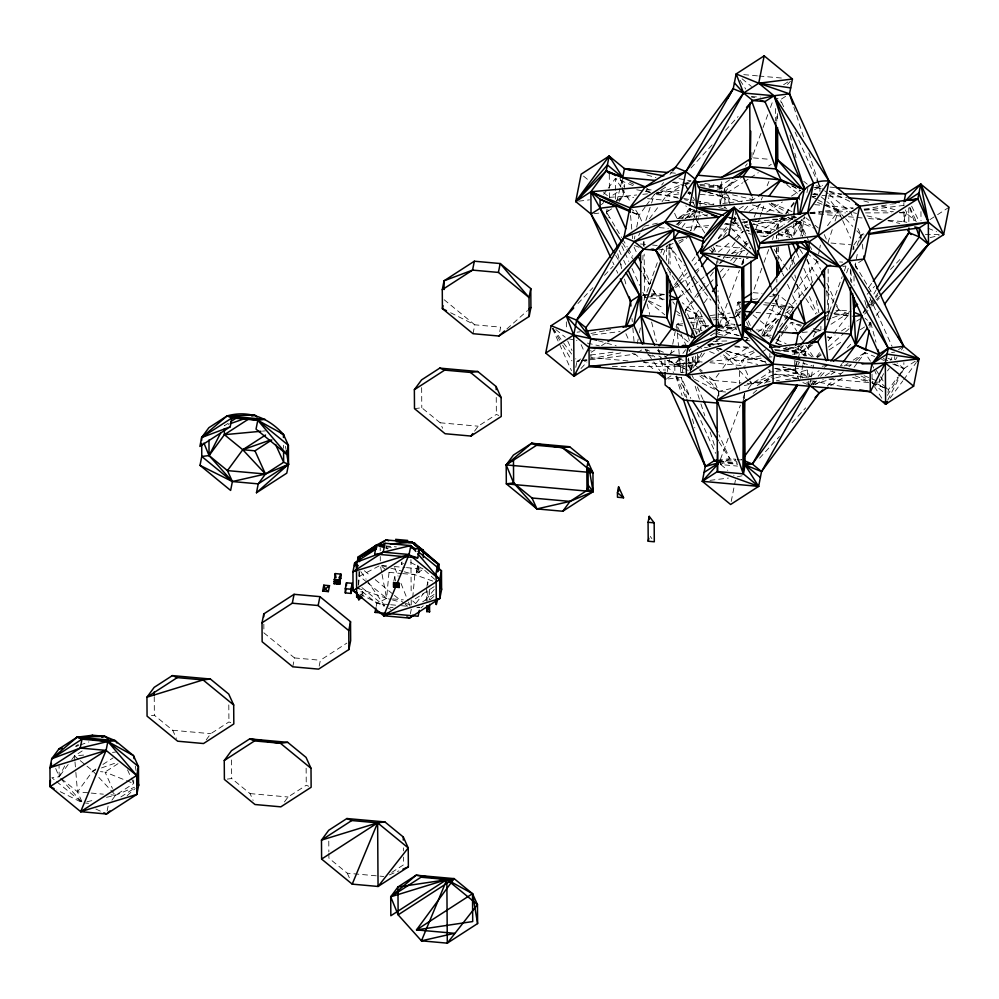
<?xml version="1.0" encoding="UTF-8"?>
<svg xmlns="http://www.w3.org/2000/svg" width="999" height="999" viewBox="0 0 999 999"><rect width="100%" height="100%" fill="white"/><g stroke="black" fill="none" stroke-linecap="round" stroke-linejoin="round"><path stroke-width="0.75" stroke-dasharray="5 3.75" d="M718.668 396.004L718.731 391.371L713.786 380.444L706.905 374.8M776.785 121.179L776.91 113.474M358.991 571.291L358.491 586.888L359.54 571.84M642.856 259.99L643.006 255.394M643.331 246.179L643.481 241.571M668.643 263.848L669.268 245.429M376.223 606.443L376.81 603.483L386.601 598.339L388.998 572.377L386.825 570.604M412.724 597.602L414.835 574.7L423.401 569.155L434.677 579.308M107.118 811.026L108.292 805.107M292.757 666.808L294.518 657.929L263.898 632.854L263.836 624.113M319.18 666.171L320.354 660.252L346.865 643.106M393.806 581.293L394.692 576.848L397.54 577.11M403.434 563.411L401.548 564.635L402.422 560.189M416.571 570.816L417.744 564.885L419.443 573.164L416.595 572.902L416.571 570.816L419.443 573.164L417.744 564.885M416.595 572.902L417.769 566.982M410.402 613.648L411.288 609.203M473.026 333.703L474.787 324.812L444.168 299.75M426.873 586.401L427.747 581.955L429.095 586.9M499.75 331.581L500.624 327.135L474.787 324.812L450.499 312.687M575.774 367.37L576.947 361.438L575.711 358.716M607.092 209.191L606.505 212.163L607.717 216.621M624 190.509L622.839 196.441L619.218 201.361M634.365 238.986L634.952 236.014M636.713 227.135L639.048 215.285L645.366 206.693M643.918 300.449L658.229 260.14M637.262 343.531L638.174 338.973M639.372 332.879L640.584 326.798M667.27 371.64L669.68 359.465M670.891 353.384L671.49 350.349M672.702 344.255L676.61 324.488L681.805 321.129M693.918 230.419L696.628 226.723L699.562 211.913M682.13 372.864L684.178 362.5M719.917 189.148L720.779 181.781M693.069 328.746L696.003 313.936L698.751 310.19M720.329 203.696L721.79 196.291L721.69 181.718M693.269 356.618L690.334 371.428L666.832 360.227M699.487 332.28L700.948 324.875L696.003 313.936L682.23 302.66M716.333 263.923L716.907 260.951M688.523 358.079L690.334 371.428L697.564 361.588L699.038 354.183M742.457 264.76L743.631 258.841L748.101 258.529M716.982 400.262L718.731 391.371L703.533 374.438M735.401 314.26L737.749 302.41L740.271 300.774M742.819 402.585L744.58 393.693L744.605 398.351L744.58 393.693L742.469 399.45M777.072 229.608L778.246 223.676L784.839 215.247M731.218 501.448L734.228 486.238M734.527 484.715L735.439 480.157M763.935 336.226L766.046 325.574L777.497 318.169M778.396 234.078L793.818 235.464L796.465 222.14M806.942 192.545L808.116 186.626M800.823 236.039L804.632 216.783L793.818 235.464L781.842 232.055M794.655 354.295L795.516 346.94M795.354 367.37L796.528 361.438M818.606 254.033L819.48 249.588M819.779 248.114L820.366 245.155M800.299 378.309L803.521 362.013M804.694 356.094L805.581 351.648L809.053 344.867M809.777 384.34L810.951 378.421M811.238 376.935L813.586 365.085M827.272 319.942L828.446 314.023L842.182 276.673M852.909 249.525L853.496 246.566M855.968 267.832L855.156 264.86L857.804 251.536M859.852 241.159L861.026 235.24L857.941 228.409M869.892 327.397L870.766 322.952L865.034 318.256M888.548 220.317L903.983 221.716L905.718 209.915M887.961 392.42L888.548 389.46L897.577 377.172M616.72 201.736L620.079 188.099M620.454 186.576L621.952 180.519M690.883 230.507L693.88 218.381M694.255 216.87L696.49 207.78L696.628 226.723L690.309 230.806M723.201 193.881L720.029 205.17L723.076 208.566M723.601 192.47L724.787 188.237L735.177 179.395M795.554 367.507L797.539 360.452M797.939 359.041L799.525 353.384L809.914 344.555M906.83 222.315L903.983 221.716L907.542 209.003M645.891 220.442L651.086 204.533M651.56 203.084L654.395 194.405L665.759 187.063M827.946 242.757L832.679 228.296M835.039 221.066L838.348 210.939L828.208 197.752M755.706 229.633L759.677 218.094M760.177 216.646L761.663 212.325M762.162 210.876L764.647 203.659M660.863 252.959L662.449 248.651M663.161 254.932L666.321 246.316L672.639 242.233M760.938 133.342L751.96 157.755L751.897 150M763.049 127.585L767.794 114.66M770.441 107.48L773.076 100.3M727.272 303.359L718.293 327.772L736.538 329.408M729.382 297.615L739.41 270.329M741.52 264.585L743.631 258.841L739.073 258.429M761.875 268.194L752.896 292.62L762.025 293.431M763.985 262.45L769.267 248.089M772.439 239.473L773.488 236.601M776.136 229.42L778.246 223.676L788.348 217.145M728.209 438.224L719.23 462.637L737.474 464.273M730.319 432.48L740.359 405.194M844.292 270.929L845.878 266.621M846.578 272.902L849.225 265.722M690.896 369.98L697.127 353.996M857.067 245.417L861.026 235.24L864.922 232.717M754.17 217.083L760.676 201.398M761.263 199.975L762.437 197.128M767.17 185.727L768.943 181.456M761.812 334.303L776.123 300.274M789.235 269.081L795.791 253.484M64.698 765.971L59.141 776.81L51.848 777.721L55.37 780.606M701.673 353.209L695.416 365.397L688.124 366.308L688.074 359.028M779.944 344.88L775.773 343.156L779.994 334.927M813.223 336.738L815.996 331.318M874.987 382.48L879.37 381.93L884.227 372.452M890.484 360.252L891.87 357.542M887.724 400.149L898.975 378.184M901.785 372.689L903.895 368.581L903.858 362.625M361.476 594.617L362.812 592.032L358.529 591.645M863.111 312.762L865.409 308.753M866.17 307.417L868.456 303.409M869.217 302.073L870.753 299.413M873.8 294.068L876.098 290.06M638.598 235.564L640.134 232.892M640.908 231.556L643.231 227.56M807.492 384.453L799.712 381.268L794.767 370.329L797.077 366.321M797.851 364.985L799.4 362.325M803.258 355.644L810.988 344.28M895.466 359.827L896.965 357.355M901.485 349.95L903.745 346.253L903.77 350.711M781.73 344.855L775.773 343.156L783.641 330.394M784.427 329.121L786.787 325.287M887.374 395.379L898.388 377.51M899.175 376.236L903.895 368.581L917.781 359.603M869.105 325.412L870.766 322.952L866.882 321.353M68.157 764.522L59.141 776.81L82.455 802.784L56.831 789.972M71.778 759.615L74.475 755.931L83.317 750.212M56.556 781.58L82.455 802.784L77.51 791.845L92.845 770.966L96.641 768.518M111.913 800.187L115.534 795.266L133.704 783.516L133.679 778.87M603.671 194.368L607.28 189.46M608.191 188.224L615.409 178.396L633.503 185.826M206.231 739.847L210.752 733.691L228.933 721.94L231.381 722.939M474.562 431.131L478.184 426.198L496.366 414.448L498.801 415.447M646.278 205.457L654.395 194.405L680.419 185.265M649.425 218.843L658.453 206.556M662.062 201.648L666.583 195.504L683.453 184.59M677.459 224.663L681.068 219.743M681.98 218.519L689.198 208.691L692.12 208.329M682.042 227.447L685.651 222.527M689.273 217.607L694.68 210.24M284.453 801.922L288.074 797.002L306.256 785.251L308.691 786.25M674.6 284.665L678.259 279.683M679.183 278.434L685.589 269.705M692.007 260.989L695.666 255.994M718.256 238.212L728.184 224.7L738.848 225.649M677.634 298.901L683.129 291.421M686.8 286.426L690.459 281.443M691.383 280.195L695.042 275.212M695.953 273.963L700.536 267.732M711.525 252.772L717.032 245.292M723.438 236.576L728.021 230.344M732.604 224.101L735.351 220.367L739.135 217.919M685.664 312.662L685.639 309.678L693.88 298.464M694.792 297.215L698.463 292.232M699.375 290.984L704.869 283.504M710.376 276.024L714.035 271.041M719.53 263.561L722.277 259.815M723.189 258.579L725.948 254.832M726.86 253.584L736.013 241.121M736.937 239.872L743.343 231.156L732.654 240.085M704.245 302.722L707.916 297.727M722.564 277.784L728.983 269.056M733.566 262.824L738.136 256.593M739.06 255.344L744.555 247.877M745.466 246.628L748.214 242.882M746.353 255.145L748.151 252.685M679.308 358.291L674.8 364.435L674.862 373.364M682.916 353.384L685.626 349.7M785.813 213.361L793.943 202.31M776.722 235.152L781.368 234.565L799.55 222.814L802.259 219.118M704.445 353.122L695.416 365.397L685.114 364.922M708.953 346.978L710.764 344.518L719.605 338.811M701.248 375.299L713.786 380.444L719.205 373.064M722.814 368.156L729.133 359.565L750.586 345.679M827.509 225.674L838.348 210.939L847.477 211.763M762.175 336.226L783.241 307.567M794.242 292.607L817.132 261.438L821.028 263.037M778.321 319.68L766.583 335.639L763.548 336.326M779.595 327.135L794.043 307.467L786.987 301.686M775.773 343.156L783.89 332.105M784.802 330.881L791.121 322.277L801.548 325.249M748.189 388.773L751.81 383.853L769.992 372.103L774.587 371.528M853.795 245.08L861.026 235.24L864.085 234.64M775.137 350.474L798.288 352.56L802.796 346.416M816.57 356.705L821.977 349.338M828.296 340.746L832.854 334.752M868.631 287.487L872.289 282.505M863.423 312.937L866.17 309.203M867.082 307.954L869.829 304.208M870.753 302.972L874.412 297.977M875.324 296.728L878.071 292.994M870.479 304.982L877.809 295.017M876.273 315.472L880.843 309.24M842.182 363.474L840.384 365.934L854.345 364.672M854.07 367.307L857.691 362.4M858.591 361.163L864.909 352.572L874.649 356.568M886.263 387.575L879.37 381.93L883.878 375.799M887.487 370.879L889.297 368.431M898.476 375.949L903.895 368.581L897.015 362.937M890.134 398.114L902.784 380.906M903.683 379.682L916.333 362.475M661.738 184.977L663.573 182.617M670.004 174.363L671.84 172.015M833.778 333.566L849.387 313.536M700.187 194.343L721.79 196.291L723.676 193.881M724.612 192.67L734.989 179.433M745.354 166.184L747.24 163.774M415.996 603.184L423.539 593.543M785.788 214.048L794.267 203.209M425.674 600.162L434.365 589.36M744.405 210.027L751.448 201.985M783.004 216.97L765.896 236.501L759.802 235.951M811.088 384.378L814.11 380.919M818.131 376.323L823.164 370.579M787.474 84.515L790.459 81.219M580.981 368.556L586.95 361.963M774.575 349.575L794.63 351.386L799.762 345.716M826.398 316.283L828.446 314.023L828.134 269.093M690.983 167.957L712.974 143.968M725.536 130.257L738.111 116.533M674.6 286.638L677.747 283.216M678.796 282.068L687.175 272.927M694.505 264.935L696.59 262.65M718.593 238.649L728.021 228.371M733.254 222.652L735.351 220.367L735.289 211.438M696.765 334.265L685.639 309.678L704.495 289.111M705.531 287.974L708.678 284.54M709.727 283.404L713.91 278.833M720.204 271.978L723.338 268.544M730.669 260.539L733.815 257.118M734.864 255.969L742.195 247.977M743.244 246.828L747.427 242.257M763.623 335.402L778.283 319.405M786.663 310.264L812.836 281.693M864.597 314.123L870.878 307.267M871.927 306.131L876.111 301.561M877.159 300.412L879.257 298.127M759.565 458.179L779.47 436.463M792.032 422.752L805.644 407.892M813.161 384.24L816.37 380.844M820.629 376.298L825.961 370.629M847.302 347.927L852.634 342.245M868.643 325.224L870.766 322.952L868.168 324.638M577.971 303.521L592.844 287.737M604.52 275.337L613.011 266.321M867.144 294.268L874.575 286.376M890.509 269.468L901.123 258.204M871.14 305.282L875.386 300.774M876.448 299.65L879.632 296.266M608.691 210.065L606.505 212.163L609.053 217.782M618.481 200.624L622.839 196.441L636.7 194.98M678.171 225.424L681.405 222.302M685.714 218.157L694.33 209.852M681.268 358.204L674.8 364.435L669.055 359.74M688.811 350.949L690.971 348.876M737 315.122L740.259 311.975M601.386 204.67L603.696 202.572M506.88 328.908L527.484 310.602M127.148 795.691L135.165 788.573M787.936 222.39L794.804 216.296M420.979 607.916L423.264 605.881M430.132 599.775L434.715 595.716M753.121 393.431L757.704 389.36M764.572 383.266L771.44 377.16M817.045 357.142L821.603 353.097M828.458 347.028L844.43 332.854M845.566 331.843L849 328.808M827.247 385.964L835.239 378.871M839.797 374.825L843.231 371.79M848.925 366.733L851.21 364.71M855.781 360.664L864.909 352.572L870.616 361.476M675.586 287.7L679.158 284.715M680.344 283.728L693.418 272.814M694.605 271.828L700.549 266.858M718.381 251.985L731.455 241.071M678.821 297.902L693.094 286.001M694.28 285.002L699.038 281.044M700.224 280.045L704.982 276.074M720.429 263.187L727.559 257.23M732.317 253.259L739.447 247.315M744.205 243.344L746.578 241.358M750.861 201.361L757.217 196.978M758.154 331.843L779.432 316.558M228.247 423.239L224.35 425.761L228.696 424.238M609.415 192.757L609.44 197.352L619.542 190.821M783.616 84.728L788.661 81.468M616.52 200.524L622.839 196.441L633.628 197.402M611.7 208.803L606.505 212.163L621.64 237.512M785.626 96.341L780.431 99.7L776.76 98.202M709.115 187.362L719.892 186.226L729.994 179.695M674.612 213.249L677.072 218.706L692.657 208.629M717.132 189.186L724.787 188.237L742.969 176.473M676.161 224.463L679.944 222.015M684.989 218.756L696.353 211.401M708.316 192.457L721.79 196.291L725.699 193.756M726.997 192.919L742.632 182.817M743.93 181.968L749.138 178.596M750.449 177.76L758.266 172.702M768.681 165.971L771.29 164.286M658.828 249.875L671.216 248.326L673.813 246.641M679.008 243.281L686.8 238.249M739.185 208.916L745.666 204.72M749.238 211.388L764.385 201.598M744.267 223.277L748.164 220.754M766.733 212.088L782.354 201.985M791.483 196.091L800.599 190.197M651.198 296.066L655.094 293.544L664.223 294.368M814.572 189.735L822.514 185.29M757.504 232.954L782.754 216.633M782.779 225.587L765.896 236.501L759.877 235.077M580.844 358.928L576.947 361.438L580.019 361.064M584.615 361.65L587.137 360.027M637.749 352.497L641.645 349.975M664.922 357.118L668.818 354.595M670.117 353.758L676.61 349.55M741.046 308.029L735.988 311.301L740.609 319.106M736.113 316.383L740.009 313.861M75.712 746.153L78.309 744.48M714.597 333.067L710.701 335.589L713.598 334.578M715.896 332.23L728.883 323.838L734.977 324.388M724.65 335.539L738.536 326.561M670.966 375.886L665.771 379.245L681.243 377.31L690.796 398.426M857.067 269.081L855.156 264.86L864.247 258.978M785.139 313.236L794.043 307.467L788.361 306.256M929.957 219.593L936.325 215.484M937.599 214.66L949.05 207.255M747.914 338.748L745.316 340.422L749.874 339.398M102.947 764.435L113.049 757.904M118.019 763.673L105.032 772.065L100.462 771.653M754.295 352.26L741.308 360.651L729.133 359.565L710.501 361.226M761.887 352.135L765.671 349.687M833.84 313.436L839.035 310.077L851.223 311.176M814.709 331.318L820.916 330.769L823.451 329.133M831.018 324.238L848.7 312.812M784.227 348.439L794.63 351.386L803.471 345.666M434.09 586.663L412.437 600.661L415.634 603.533M812.499 344.992L799.525 353.384L790.334 354.533M827.322 337.138L830.107 338.286L835.152 335.027M841.47 330.944L849.038 326.036M856.618 321.141L860.401 318.693M120.916 796.94L134.803 787.961M422.652 601.848L434.016 594.505M757.205 385.539L774.874 374.113L808.815 377.16M817.369 357.48L821.278 354.957M829.095 349.9L842.12 341.483M860.351 329.682L866.857 325.474M793.169 378.696L810.014 376.586L819.105 370.716M824.3 367.357L828.196 364.835M811.338 384.702L817.657 380.619M825.224 375.724L832.804 370.829M815.409 384.578L823.226 379.52M831.043 374.463L834.952 371.94M844.068 366.046L847.976 363.524M853.183 360.152L864.909 352.572M830.631 385.689L844.517 376.71M719.455 461.763L720.729 464.572L729.819 458.703L735.913 459.253M898.551 349.6L902.447 347.09M391.783 872.414L403.471 864.859L403.421 857.117M591.196 352.272L595.067 349.8M601.51 345.679L606.668 342.395M718.119 327.809L740.034 313.811M379.033 565.971L359.578 576.211L366.621 581.98M686.051 183.167L691.196 180.819M677.072 218.706L697.427 210.102M666.42 260.264L666.321 246.316L673.114 243.456M678.533 241.159L685.326 238.286M787.337 227.972L799.55 222.814L805.281 235.477M744.292 385.564L751.81 383.853L772.165 375.249M106.506 797.314L115.534 795.266L134.528 787.237M389.36 874.899L398.863 870.878M715.034 334.066L735.276 326.96M736.725 326.448L741.058 324.925L736.488 324.525M826.648 319.805L830.981 318.281M832.429 317.769L849.774 311.688M753.708 350.936L729.133 359.565L720.779 356.131M75.862 746.49L78.759 745.479M80.207 744.967L88.874 741.92M80.22 760.626L92.845 770.966L95.742 769.954M101.523 767.919L115.984 762.849M812.999 384.627L833.478 378.371M579.745 360.664L576.947 361.438L580.007 360.851M760.788 355.806L741.308 360.651L745.017 368.843M780.256 350.961L801.223 345.741M747.252 383.441L751.81 383.853L774.275 378.259M775.773 377.884L808.728 369.68M822.202 366.321L826.697 365.209M644.005 226.224L657.529 223.152M720.803 255.831L717.794 256.518L723.875 257.055M731.318 253.434L744.854 250.362M694.455 379.245L718.731 391.371L730.769 388.636M86.963 801.76L94.48 800.049M930.119 237.562L939.122 235.602M742.045 475.811L736.038 477.11L733.678 475.187M864.297 209.353L890.296 204.271M590.921 333.466L604.695 330.769M606.218 330.469L610.801 329.583M581.543 360.552L624.363 352.185M740.296 308.029L737.749 302.41L740.783 301.86M752.934 299.638L757.492 298.813M769.63 296.603L777.222 295.217M686.288 183.554L689.347 183.179M578.796 201.174L589.522 199.837M678.833 193.968L666.583 195.504L654.395 194.405M688.024 192.819L691.083 192.445M594.13 213.699L598.776 213.124M813.723 187.75L819.917 186.975L823.451 189.86M722.826 203.509L727.422 202.934M728.958 202.747L753.458 199.675L752.222 196.953M812.387 196.853L815.421 196.466M678.608 218.506L707.717 214.872M744.967 225.212L748.026 224.837M749.562 224.638L792.444 219.293M864.31 210.314L904.145 205.344M794.904 223.389L799.55 222.814L802.497 236.526M746.265 230.781L749.188 230.419M856.905 230.819L861.026 235.24L864.085 234.852M842.781 266.408L845.878 266.021M642.707 295.092L655.094 293.544L664.51 301.261M647.539 297.103L664.235 295.017M577.072 332.18L580.132 331.793M688.761 318.231L702.547 316.508M710.214 315.547L730.119 313.062M736.251 312.3L740.846 311.725M592.494 334.99L620.067 331.543M682.742 323.726L676.61 324.488L677.297 332.255M690.396 322.764L707.242 320.667M713.373 319.905L733.291 317.407M716.495 325.387L728.883 323.838L718.056 299.912M826.66 311.626L829.757 311.238M835.938 310.464L839.035 310.077L848.75 314.061M590.634 354.995L613.611 352.123M716.108 339.323L722.24 338.561M581.543 360.876L635.152 354.183L641.046 359.003M708.553 345.017L722.339 343.294M686.937 362.924L674.8 364.435L687.324 369.58M688.461 362.724L697.564 361.588L703.733 362.15M783.316 348.301L798.288 352.56L805.581 351.648L814.759 359.165M761.226 358.166L741.308 360.651L757.741 364.46M768.88 357.217L771.952 356.83M681.043 372.59L684.14 372.202M414.498 408.653L421.79 407.742L440.159 422.789L442.632 428.259M891.558 352.51L894.654 352.123M776.123 371.341L799.1 368.469M749.75 381.643L751.81 383.853L770.192 381.568M776.323 380.794L779.382 380.419M785.514 379.645L791.633 378.883M717.444 460.239L729.819 458.703L736.95 461.575M709.989 480.357L728.371 478.071M151.448 715.596L154.358 715.234L172.727 730.281L176.436 738.473M227.297 779.095L231.681 778.546L250.05 793.593L253.134 800.424M416.795 607.704L419.88 607.355L416.808 607.08M642.856 194.33L647.489 193.843M656.73 192.869L679.844 190.447M809.864 212.65L823.725 211.189M825.274 211.026L853.009 208.117M891.52 204.058L896.14 203.571M719.892 343.668L707.654 344.805M262.437 431.131L265.472 430.844M74.863 760.414L74.475 755.931L83.604 755.082M112.5 752.372L115.547 752.085M812.212 196.603L815.321 196.316M810.401 213.449L819.717 212.612M825.923 212.05L838.348 210.939L844.53 217.57M686.213 227.435L710.564 225.474M724.512 224.226L747.751 222.14M755.506 221.441L795.791 217.832M771.24 335.227L762.025 335.227M802.297 332.442L808.503 331.88M684.115 363.599L674.8 364.435L683.641 364.847M685.664 363.461L702.734 361.925M609.44 197.352L622.839 196.441L622.702 177.485M740.109 304.345L737.749 302.41L740.721 302.21M642.682 295.379L664.198 294.73M716.483 325.674L734.914 325.112M736.45 325.075L741.058 324.925M717.419 460.539L735.863 459.977M737.399 459.94L742.007 459.79L737.437 459.378M772.477 219.268L792.432 218.694M688.773 318.519L704.12 318.094M711.8 317.869L734.814 317.22M713.086 341.333L729.969 340.859M812.836 194.018L817.469 194.006M829.844 193.993L842.219 193.968M809.877 212.962L845.441 212.912M865.534 212.887L891.82 212.849M899.55 212.837L905.743 212.824L916.333 221.503M612.362 366.421L685.027 366.321M925.374 234.34L940.583 234.578M751.435 96.678L760.476 97.053M756.905 231.731L771.965 232.367M743.756 74.638L757.454 75.874M758.978 76.011L784.839 78.334M751.535 97.103L754.57 97.378M753.471 157.892L770.204 159.39M670.741 172.765L675.374 173.177M816.121 185.839L822.289 186.388M830.007 187.088L834.64 187.5M673.613 182.068L681.33 182.755M682.866 182.904L689.048 183.454M699.837 184.428L719.892 186.226L724.787 188.237L724.924 208.366M812.824 194.58L820.541 195.28M822.077 195.417L826.71 195.829M828.246 195.966L846.765 197.627M646.191 189.498L652.359 190.047M660.077 190.747L678.596 192.407M687.849 193.232L690.933 193.519M814.709 204.645L822.427 205.332M823.975 205.469L853.283 208.104M864.085 209.078L893.393 211.713M899.575 212.275L905.743 212.824L902.746 211.975M647.514 198.651L669.118 200.599M689.173 202.397L693.806 202.822M699.974 203.371L713.86 204.62M809.864 213.249L840.721 216.021M848.438 216.721L862.324 217.969M868.493 218.519L882.379 219.768M791.171 217.133L797.339 217.695M729.657 218.132L740.321 219.093M741.845 219.231L744.892 219.505M752.397 221.353L778.246 223.676L778.271 228.321M756.718 230.781L773.438 232.292M696.628 226.723L707.429 227.697M719.767 228.808L730.569 229.782M732.105 229.92L741.37 230.744M756.792 232.13L772.227 233.516M758.553 232.517L770.729 233.616M778.333 234.29L781.368 234.565L783.278 238.786M659.203 227.585L668.319 228.409M830.993 243.032L850.748 244.805M715.883 245.854L741.745 248.177M640.484 243.993L646.565 244.543M652.647 245.092L657.205 245.492M839.635 261.9L842.669 262.175M725.399 257.193L737.549 258.291M772.664 294.393L777.222 294.805M764.822 302.734L770.903 303.284M772.427 303.409L786.937 305.956M737.749 302.41L740.796 302.685M763.611 304.732L769.705 305.282M771.228 305.419L786.438 306.793M787.961 306.93L794.043 307.467M664.26 299.263L644.505 297.477L644.193 254.108M834.527 314.56L852.771 316.208M756.081 312.437L760.639 312.849M766.72 313.399L780.406 314.623M717.969 326.173L736.213 327.822M708.666 325.562L700.948 324.875L700.998 330.706M717.919 326.398L734.902 327.922M756.493 329.87L773.463 331.393M746.84 340.559L749.887 340.834M709.777 343.756L719.03 344.593M734.465 345.979L749.887 347.365M708.803 344.518L714.972 345.067M735.027 346.865L748.913 348.114M704.395 347.277L707.442 347.54M716.57 348.364L721.128 348.776L724.575 351.598M709.914 362.699L745.391 365.896M774.712 368.531L794.767 370.329L810.014 376.586L806.93 369.767M627.959 360.901L590.933 357.567L590.871 350.287M643.381 362.287L685.039 366.034M828.87 378.958L870.529 382.704M713.786 380.444L741.158 382.904M699.899 375.949L718.731 391.371L726.335 392.058M440.159 422.789L478.184 426.198M718.905 461.038L737.162 462.687M719.28 460.139L720.729 464.572L737.487 466.083M385.639 545.941L396.403 546.915M386.351 546.89L394.043 547.577M381.88 565.422L386.488 565.834M394.18 566.52L404.945 567.494M406.481 567.632L423.401 569.155L408.554 561.313M388.998 572.377L401.161 573.463M402.672 573.601L414.835 574.7L433.466 581.318M389.123 604.595L376.81 603.483L358.441 588.448L386.601 598.339L391.158 598.751M392.682 598.888L403.321 599.837M390.659 604.732L399.887 605.556M401.423 605.694L407.58 606.256M390.01 607.292L393.044 607.554M294.518 657.929L320.354 660.252M172.727 730.281L210.752 733.691M250.05 793.593L288.074 797.002M61.439 778.683L77.51 791.845L89.673 792.944M91.196 793.081L103.359 794.168M110.964 794.854L115.534 795.266L113.062 789.809M85.489 803.059L88.536 803.333M328.871 853.508L328.908 858.153L347.265 873.201L383.778 876.485M687.836 184.091L684.752 183.741L687.749 184.44M700.149 185.477L724.787 188.237M826.635 312.45L832.779 313.311M834.315 313.524L849.687 315.696M718.019 326.411L736.45 329.008M718.955 461.276L737.399 463.873M678.995 178.671L691.121 180.919M704.745 183.429L719.892 186.226M636.713 189.785L650.349 192.308M656.405 193.431L677.609 197.34M683.678 198.464L694.28 200.424M695.791 200.699L713.973 204.058M774.874 374.113L797.602 378.309M811.238 380.819L852.135 388.374M853.521 212.725L856.505 213.424M866.957 215.846L881.892 219.305M887.874 220.692L899.812 223.464M732.554 194.83L753.458 199.675M678.521 198.277L666.583 195.504L669.043 200.961M684.502 199.663L687.487 200.349M696.453 202.435L706.905 204.857M718.855 207.63L723.338 208.666M744.854 226.835L749.325 227.872M755.306 229.258L771.74 233.067M777.709 234.453L789.66 237.225M682.579 325.874L676.61 324.488L680.319 332.679M693.044 328.296L701.997 330.382M718.431 334.19L722.914 335.227M775.661 368.619L810.014 376.586M567.944 338.586L576.91 340.671M587.362 343.094L599.313 345.866M632.167 353.484L635.152 354.183M367.794 582.941L386.601 598.339L390.946 599.512M392.382 599.899L399.625 601.86M405.407 603.433L412.649 605.394M381.83 565.696L389.335 567.732M390.834 568.144L402.834 571.416M404.333 571.828L414.835 574.7M815.896 187.275L820.391 188.549M829.37 191.109L841.358 194.505M863.81 200.899L869.804 202.597M881.78 206.006L895.254 209.84M707.492 192.133L741.932 201.935M752.422 204.92L782.367 213.436M791.345 215.984L795.841 217.27M646.915 174.987L655.906 177.547M672.377 182.23L684.352 185.639M729.432 217.145L736.925 219.28M742.906 220.979L747.402 222.265M753.396 223.963L775.848 230.357M708.441 326.998L700.948 324.875L708.391 326.973M717.419 329.558L742.881 336.8M744.38 337.225L747.377 338.074M717.307 329.495L742.594 336.651M744.08 337.075L748.538 338.336M794.205 360.701L812.175 365.809M830.144 370.916L840.634 373.901M852.609 377.31L867.582 381.568M707.916 345.629L710.913 346.478M718.393 348.614L721.39 349.463M727.384 351.161L764.822 361.813M794.767 370.329L782.791 366.92L794.767 370.329L802.422 377.922M717.444 348.451L724.874 350.549M726.36 350.974L765.022 361.913M598.276 340.759L616.246 345.866M647.689 354.807L655.182 356.943M667.157 360.352L683.628 365.035M702.609 212.512L689.198 208.691L685.751 205.869M813.473 328.646L820.916 330.769L820.891 326.298M789.185 346.978L805.581 351.648L805.993 356.293M385.252 547.852L388.211 548.763M872.015 374.101L872.077 382.842L888.548 389.46L872.04 381.393M730.394 221.766L738.948 225.212M928.108 228.259L936.575 231.731M814.41 193.619L817.194 194.755M817.457 202.372L838.348 210.939L842.057 219.131M771.216 203.059L793.493 212.213M793.693 216.521L796.128 217.52M788.186 217.532L795.154 220.392M796.54 220.966L814.647 228.396M778.933 233.566L781.368 234.565M726.273 216.646L730.169 218.244M731.455 218.769L735.351 220.367L738.785 223.189M646.041 190.971L648.826 192.12M707.304 216.121L689.198 208.691L696.54 220.142M725.399 223.551L728.184 224.7L725.886 222.814M748.526 233.279L751.123 234.34M632.092 212.425L639.048 215.285L642.145 222.115M666.321 246.316L671.216 248.326L684.452 265.659M634.477 245.442L639.672 247.565M781.93 314.76L787.499 317.045M818.131 329.62L820.916 330.769M887.749 358.204L891.932 359.915M800.861 326.286L791.121 322.277L796.827 331.181M812 330.856L817.569 333.142M881.618 359.428L884.402 360.577M892.756 363.998L903.895 368.581L892.881 363.199M770.766 337.35L766.583 335.639L770.029 338.461M776.335 339.648L786.088 343.644M794.442 347.078L805.581 351.648M864.048 375.649L876.585 380.794M785.514 347.165L806.405 355.731M855.132 375.736L870.454 382.03M871.84 382.592L884.377 387.737M794.63 351.386L799.525 353.384L800.748 356.119M685.639 309.678L696.003 313.936L699.05 331.868M697.102 346.416L702.672 348.701M709.64 351.561L715.209 353.846M663.386 352.247L656.43 349.4L659.877 352.21M678.708 358.541L687.062 361.975M688.461 362.537L695.416 365.397L698.863 368.219M769.33 309.34L780.531 314.161M792.482 219.63L784.015 215.821L784.078 224.75M793.905 220.267L799.55 222.814M388.124 608.116L390.796 609.365M95.829 809.015L101.186 811.5M829.495 191.608L852.771 202.847M648.738 300.749L663.798 308.029M677.484 314.635L680.219 315.959M629.62 182.305L633.753 184.328M646.141 190.372L650.262 192.395M632.167 211.925L639.048 215.285L634.977 208.928M883.253 358.491L891.508 362.525M861.026 376.011L870.666 380.719M724.075 207.193L726.773 208.541M359.815 594.068L384.091 606.206M646.902 349.7L649.562 351.111M658.853 356.019L661.513 357.417M791.92 185.814L800.112 190.247M812.399 196.903L816.495 199.113M817.856 199.85L838.348 210.939L826.872 201.548M771.103 203.734L788.86 213.336M801.148 219.992L810.713 225.162M791.795 185.851L799.899 190.31M742.045 78.771L751.46 86.488M824.625 190.821L828.159 193.719M829.332 194.68L850.524 212.038L854.232 220.23M803.696 181.281L807.229 184.178M821.128 196.84L825.723 200.599M786.725 184.603L798.213 193.993M805.781 217.72L809.227 220.542M814.972 225.237L818.406 228.059M769.093 203.596L781.717 213.936M806.805 252.984L817.132 261.438M721.79 196.291L728.858 202.073M734.153 216.746L736.513 218.669M744.755 225.424L749.462 229.27M746.827 229.77L749.125 231.643M730.719 220.816L742.195 230.207M785.801 300.724L778.745 294.942L776.985 303.821L780.694 312.025M645.217 186.888L650.948 191.583M827.809 336.401L830.107 338.286M791.108 315.397L776.985 303.821L773.363 293.718M709.552 249.762L713.086 252.66M872.077 382.842L883.853 392.482M784.227 316.646L788.823 320.404M629.87 207.767L639.048 215.285M583.503 176.111L588.224 179.97M603.546 192.52L608.266 196.378M753.071 314.96L758.965 319.792M760.152 320.754L766.046 325.574M676.286 310.901L679.819 313.786M725.724 352.535L739.497 363.811M716.508 349.225L718.793 351.099M723.388 354.857L729.133 359.565L738.411 369.505M648.351 301.348L664.834 314.847M677.509 333.216L688.985 342.62M700.012 369.155L702.309 371.041M688.124 366.308L691.658 369.205M664.46 355.969L667.906 358.791M645.429 349.263L647.777 351.186M652.484 355.045L654.845 356.98M659.552 360.839L673.676 372.402M642.22 359.965L655.169 370.567M555.856 329.57L565.272 337.275M720.729 464.572L727.796 470.367M385.751 569.717L380.332 565.284L381.755 572.789M364.335 570.754L370.354 575.674M375.174 579.62L393.231 594.405M394.43 595.392L404.058 603.284M405.269 604.27L407.679 606.243M361.9 587.599L384.265 605.906M74.475 755.931L79.071 759.69M806.792 382.267L810.077 385.527L810.052 381.056M845.566 218.669L852.784 226.398M731.28 228.009L750.873 248.988M739.435 370.604L748.713 380.544M92.845 770.966L115.534 795.266M734.228 220.991L740.309 227.76M699.475 369.917L702.522 373.301M672.802 301.835L674.637 304.233M781.693 309.977L776.985 303.821L776.947 299.176M785.464 314.897L789.235 319.817M711.201 247.902L714.972 252.822M693.905 278.034L710.913 300.312M718.481 310.214L728.883 323.838L718.056 307.03M650.212 536.388L651.847 538.548M552.922 328.172L562.712 341.733M563.598 342.957L571.615 354.046M360.851 571.665L366.121 579.208M366.995 580.469L384.565 605.619M645.104 349.538L647.689 353.246M648.551 354.483L652.859 360.676M653.721 361.913L659.74 370.579M786.575 228.621L792.407 237.675M799.899 249.313L803.233 254.483M806.555 259.653L817.382 276.461M826.548 290.684L835.713 304.907M836.538 306.206L839.035 310.077L836.488 304.445M774.225 249.425L785.052 266.233M785.888 267.532L787.549 270.117M791.707 276.586L795.878 283.042M796.702 284.34L805.032 297.265M805.868 298.564L815.858 314.073M667.394 268.356L705.706 327.834M622.614 243.119L625.936 248.289M626.773 249.588L632.604 258.641M643.431 275.449L649.263 284.49M653.421 290.959L655.094 293.544L653.184 289.323M676.523 375.949L690.684 397.927M718.993 441.895L729.819 458.703L718.993 434.777M876.323 370.379L879.582 375.462M880.394 376.735L884.477 383.092M800.087 336.276L802.534 340.085M805.793 345.179L813.136 356.618M697.352 221.416L705.506 234.128M621.116 187.3L615.409 178.396L615.559 200.087M621.927 188.574L630.893 202.572M740.134 80.257L745.716 89.073M874.462 386.625L882.429 399.225M685.564 185.077L688.811 190.384M689.622 191.708L692.045 195.692M692.856 197.015L694.48 199.663M855.156 264.86L871.091 291.546M622.439 238.836L627.222 246.853M628.009 248.177L632.792 256.181M643.144 273.526L649.512 284.203M652.697 289.548L655.094 293.544M615.721 255.444L618.106 259.453M618.905 260.789L622.889 267.457M552.684 328.309L561.925 343.931M562.687 345.242L571.928 360.864M911.65 206.194L919.03 221.254M619.892 177.972L624.587 187.55L624.55 181.718M909.964 207.505L916.757 222.515M842.669 220.504L850.698 238.249M783.616 106.743L780.431 99.7L781.23 102.672M795.079 132.08L819.917 186.975L819.942 191.433M869.817 297.227L892.107 346.491M824.237 234.553L826.71 240.022M799.812 221.254L808.453 240.359M810.376 246.741L811.65 249.563M816.108 259.415L820.566 269.268M826.935 283.341L833.94 298.826M794.929 219.243L802.334 235.639M785.988 228.971L789.809 237.412M796.815 252.897L799.362 258.529M803.82 268.381L811.463 285.264M792.831 259.902L794.742 264.123M800.474 276.798L806.842 290.871M809.39 296.503L817.032 313.386M782.454 273.102L783.728 275.911M787.549 284.353L792.007 294.205M792.644 295.617L796.465 304.058M727.871 195.055L730.956 201.885M803.221 361.576L804.457 364.31M748.226 320.891L750.699 326.361M713.461 246.94L715.933 252.41M685.376 185.115L687.849 190.572M688.461 191.933L689.697 194.668M692.782 201.486L695.254 206.943M765.047 361.188L766.283 363.911M768.755 369.368L769.992 372.103L769.967 369.006M746.64 322.065L748.551 326.273M749.188 327.684L751.098 331.893M745.641 370.204L749.962 379.757M750.574 381.131L751.81 383.853M671.216 248.326L692.232 294.767M699.874 311.663L706.88 327.148M680.931 334.041L686.488 346.328M634.065 247.103L636.613 252.722M642.994 266.808L650.636 283.691M692.245 375.661L693.518 378.471M697.339 386.913L703.071 399.588M621.803 245.941L624.35 251.573M624.987 252.972L628.808 261.413M631.992 268.456L639.635 285.352M642.819 292.382L645.366 298.014M697.165 412.5L715.634 453.321M619.23 250.437L621.141 254.658M623.688 260.289L625.599 264.51M676.136 376.186L686.325 398.701M612.687 261.95L613.96 264.76M616.508 270.392L617.782 273.202M625.898 333.703L628.359 339.161M581.106 344.643L584.19 351.473M567.682 340.971L572.015 350.524M552.422 328.521L571.478 370.641M347.265 873.201L350.362 880.032M127.535 769.867L130.619 776.685M131.244 778.046L133.704 783.516L105.032 772.065L112.437 788.436M871.94 363.898L873.65 368.057M874.225 369.443L876.51 375M687.986 347.365L689.71 351.523M691.995 357.08L695.416 365.397L695.354 356.106M55.707 768.481L59.141 776.81L59.066 765.971M386.138 546.141L387.287 549M394.717 567.632L398.139 576.236M400.999 583.404L407.854 600.599M408.429 602.035L410.139 606.331M770.778 286.513L772.851 292.282M909.689 207.692L914.497 222.302M799.537 221.441L804.332 236.051M725.749 191.159L731.031 207.218M734.39 217.445L735.351 220.367M793.855 107.13L804.47 139.66M808.815 152.972L817.981 181.056M818.468 182.53L819.917 186.975M695.154 386.213L700.461 402.485M700.948 403.958L704.807 415.784M710.114 432.055L715.421 448.314M675.824 376.323L682.092 395.542M688.473 337.6L689.31 340.584M864.772 300.537L866.37 306.481M870.766 322.839L875.973 342.17M790.034 135.389L794.43 151.736M794.842 153.222L796.041 157.68M681.243 377.31L686.85 398.126M692.457 418.931L694.854 427.859M617.719 253.783L618.918 258.242M620.516 264.186L621.715 268.644M624.525 279.058L626.523 286.488M647.115 303.946L649.725 314.485M651.598 322.015L656.443 341.596M658.304 349.126L660.926 359.665M661.288 361.176L663.536 370.204M807.417 259.378L812.662 283.753M816.27 300.512L818.893 312.699M785.064 229.32L786.7 236.938M791.62 259.79L792.594 264.36M794.892 275.025L795.554 278.072M796.865 284.166L800.137 299.388M395.542 580.981L394.692 576.848L394.717 581.031M382.043 574.3L386.601 598.339M285.477 446.341L285.989 449.338M135.29 766.096L136.051 770.579M861.026 235.24L861.425 238.212M862.237 244.143L863.248 251.561M807.242 370.217L808.066 379.495M808.203 381.044L808.753 387.237M630.556 215.497L631.805 229.433M632.355 235.627L632.629 238.711M677.434 333.816L678.658 347.789M678.796 349.35L679.47 357.118M679.607 358.666L681.106 375.761M632.017 318.444L632.292 321.553M632.842 327.772L634.203 343.306M74.987 761.912L75.737 770.891M75.862 772.389L77.51 791.845M850.848 270.492L851.772 282.717M826.722 291.096L828.446 314.023M696.003 313.936L696.977 333.579M776.71 238.798L776.598 235.677L776.523 238.761M776.997 246.603L777.334 255.956M718.006 319.98L718.293 327.772L718.031 290.597M920.953 211.601L921.016 220.767M908.753 207.867L908.853 221.803M903.845 202.76L903.87 205.682M903.908 211.513L903.983 221.716M894.679 356.593L894.704 359.565M879.345 378.833L879.37 381.93M853.808 246.628L853.833 249.725M854.008 276.061L854.07 285.364M850.324 269.056L850.411 281.443M799.35 194.942L799.4 201.136M798.238 345.267L798.288 352.56M793.743 223.801L793.818 235.464M794.704 361.588L794.742 367.42M777.472 113.599L777.534 121.341M778.283 229.87L778.346 239.173M778.408 246.915L778.496 259.303M775.611 108.541L775.699 120.941M776.598 248.052L776.635 254.245M776.81 279.033L776.835 282.143M776.872 288.336L776.897 291.433M769.854 353.521L769.879 356.618M743.631 258.841L743.668 263.486M739.547 371.566L739.635 383.953M739.647 385.502L739.685 390.147M719.929 190.597L720.017 203.721M717.806 258.067L717.844 264.26M718.731 391.371L718.768 396.029M700.087 201.673L700.124 206.044M697.514 354.308L697.564 361.588M669.954 244.031L670.092 264.173M670.142 271.915L670.167 275.025M664.947 360.214L665.022 371.054M644.105 241.708L644.143 246.366M609.278 174.413L609.402 191.234M566.333 321.865L566.396 329.308M496.241 397.415L496.366 414.448M429.433 589.622L429.508 599.987M427.747 581.955L427.772 584.914M427.809 590.846L427.884 601.211M426.573 587.874L426.673 601.211M421.653 387.612L421.79 407.742M410.939 559.552L411.176 593.681M411.226 599.887L411.263 606.093M401.536 562.549L401.548 564.635M403.359 847.826L403.371 850.923M380.219 547.789L380.232 550.711M380.269 556.543L380.307 560.914M362.812 592.032L362.837 596.216M358.391 580.931L358.416 583.94M328.783 841.121L328.858 851.96M306.131 768.219L306.256 785.251M283.529 445.229L283.541 448.326M231.556 759.964L231.681 778.546M228.808 704.907L228.933 721.94M154.233 696.653L154.358 715.234"/><path stroke-width="1.5" d="M704.058 462.05L705.257 466.508L702.322 481.318L758.628 486.376L743.318 473.851L745.079 464.96L752.372 464.048L810.077 385.527L761.55 471.565L758.628 486.376L730.619 504.483L702.322 481.318L717.469 471.528L717.794 451.486M744.455 401.411L743.318 473.851L717.469 471.528L716.982 400.262L686.363 375.199L589.173 366.458L574.013 376.261L545.729 353.084L551.148 325.711L566.296 315.909L573.726 308.029M695.479 182.405L742.969 176.473L750.199 166.633L750.761 131.181M784.427 182.717L780.993 179.895L776.036 168.956L776.698 127.348M359.34 560.377L359.44 557.255L376.411 545.117L386.188 539.959L412.038 542.282L414.61 543.119L439.061 564.423L439.098 570.242M641.608 296.84L640.983 315.259L643.806 343.793M674.063 330.394L671.778 328.521L666.82 317.582L668.231 276.136M437.475 598.563L436.301 604.495L436.476 599.825M437.55 571.803L437.837 564.023L412.038 542.282L390.347 544.005M54.133 788.623L50.087 786.6L49.95 767.657L51.711 758.778L58.941 748.925L77.123 737.175L92.595 735.239L104.783 736.338L115.147 740.596L133.516 755.631L138.461 766.57L138.599 785.514L136.838 794.405L106.531 813.998L80.694 811.675L50.087 786.6L50.45 780.419M51.261 766.508L51.436 763.411M417.907 551.386L441.458 570.666L441.583 589.61L439.822 598.488L409.528 618.081L383.691 615.759L353.072 590.696L353.259 587.599M354.52 565.958L354.707 562.862L376.161 548.988M137.325 778.046L138.599 785.514L136.701 775.461L106.094 750.386L49.95 767.657L80.245 748.064L82.005 739.185L77.123 737.175L51.711 758.778L80.245 748.064L107.855 741.508L115.147 740.596L116.92 742.994M203.933 443.081L209.066 455.569L227.435 470.604L232.392 481.543L230.632 490.434L200.012 465.359L201.773 456.481L201.686 443.356M230.182 426.823L231.943 417.944L227.06 415.934L208.878 427.684L201.648 437.537L199.887 446.416L230.182 426.823L201.648 437.537L201.661 440.447M227.06 415.934L257.779 420.267L256.031 429.145L286.638 454.22L288.399 445.329L283.454 434.39C268.781 417.907 248.714 409.765 227.06 415.934L201.648 437.537L231.943 417.944L257.779 420.267L265.085 419.355L227.06 415.934L254.72 415.097L257.005 416.983M256.468 492.757L258.229 483.866L265.459 474.026L283.641 462.275L288.524 464.273L286.775 473.164L256.468 492.757L288.524 464.273L288.399 445.329L257.779 420.267L283.454 434.39L283.953 437.387M262.013 622.802L263.773 613.91L294.068 594.318L319.905 596.64L350.524 621.703L350.649 640.659L348.888 649.537L318.594 669.13L292.757 666.808L262.138 641.745L262.013 622.802L292.307 603.209L318.157 605.531L348.763 630.594L348.888 649.537M292.307 603.209L294.068 594.318M318.157 605.531L319.905 596.64M322.64 591.096L323.813 585.177L329.508 585.689L328.334 591.608L322.64 591.096L329.508 585.689M335.214 573.588L334.078 583.703L339.772 584.215L340.921 574.113L335.214 573.588L336.064 577.734M345.292 588.723L346.466 582.804L352.16 583.316L351.024 593.418L345.317 592.907L345.292 588.723L350.986 589.235L352.16 583.316M345.317 592.907L346.191 588.461M415.547 549.45L410.839 545.591L383.241 552.16L354.707 562.862L352.947 571.753L353.072 590.696L357.118 592.719M357.267 594.368L356.68 597.327L356.468 565.759L358.229 556.868L376.411 545.117L384.153 544.505M348.763 630.594L350.524 621.703M384.091 545.804L376.411 545.117L374.65 553.995L417.719 557.867L419.48 548.988L412.038 542.282L423.276 550.212L423.326 557.492M441.583 589.61L439.697 579.545L409.078 554.482L352.947 571.753L383.241 552.16L385.002 543.269L410.839 545.591L415.821 551.448M419.293 610.314L418.119 616.246L375.05 612.375L375.936 607.929M442.282 289.698L444.043 280.806L474.338 261.214L500.174 263.536L530.794 288.599L530.919 307.555L529.158 316.433L498.863 336.026L473.026 333.703L442.407 308.641L442.282 289.698L472.577 270.105L498.414 272.427L529.033 297.49L529.158 316.433M442.994 305.682L442.407 308.641L446.453 310.664M410.839 545.591L409.078 554.482L383.691 615.759L439.822 598.488L439.697 579.545L441.458 570.666M474.338 261.214L472.577 270.105L444.043 280.806L444.093 289.548M426.748 611.575L427.909 605.656L429.595 611.838L426.748 611.575L426.698 605.656M411.788 548.289L419.48 548.988L437.837 564.023L436.088 572.914L436.301 604.495M498.414 272.427L500.174 263.536L529.033 297.49L530.794 288.599M576.011 374.051L574.013 376.261L573.726 334.977L576.66 320.167L624 237.387L629.87 207.767L645.217 186.888L675.511 167.295L733.216 88.761L736.151 73.951L764.16 55.844L792.444 79.021L789.522 93.831L792.894 104.171M614.135 252.784L591.033 214.086L575.724 201.561L590.884 191.758L606.218 170.879L609.153 156.069L624.462 168.606L630.444 170.305M859.714 389.772L870.316 391.733L885.626 404.27L913.623 386.163L919.043 358.778L903.745 346.253L864.247 258.978L870.117 229.358L859.615 206.156L829.008 181.094L789.522 93.831L774.038 95.754L752.771 100.537L695.067 179.071L680.019 201.174L624 237.387L566.296 315.909L576.66 320.167L585.851 327.684L590.796 338.624L589.035 347.515L589.173 366.458L599.987 366.446M655.094 180.407L622.702 177.485L624.462 168.606L667.657 172.49M586.863 472.165L587.737 467.719M625.536 326.536L630.519 301.348L629.32 296.89M641.857 310.814L640.983 315.259L633.753 325.1L607.966 341.571M617.444 492.757L618.606 486.838L623.563 497.777L617.469 497.227L617.444 492.757L623.563 497.777L621.927 495.616M758.528 248.039L809.078 241.721L818.169 235.851L829.008 181.094L774.038 95.754L764.947 101.636L752.771 100.537L743.581 93.019L733.216 88.761L685.876 171.553L680.019 201.174L664.672 222.053L634.365 241.646L576.66 320.167L590.796 338.624L596.79 340.334M628.146 270.142L639.61 295.479L640.983 315.259L666.82 317.582L670.341 299.812L670.217 281.219M689.785 205.732L695.067 179.071L743.581 93.019L758.74 83.229L792.444 79.021M659.14 345.704L671.778 328.521L677.634 298.901L669.867 295.704M723.451 215.447L696.49 207.78L700.012 190.01L695.067 179.071L685.876 171.553L675.511 167.295L672.752 170.829M589.173 366.458L686.238 356.256L716.533 336.663L716.033 265.397L741.87 267.72L757.03 257.929L759.952 243.119L749.462 219.917L734.153 207.38L719.005 217.17L703.658 238.049L700.724 252.859L716.033 265.397L742.369 338.986L772.989 364.048L870.179 372.789L885.326 362.987L919.043 358.778L917.244 361.238M648.076 522.29L649.25 516.371L654.17 522.839L654.308 541.783L648.214 541.233L648.076 522.29L654.17 522.839M648.214 541.233L648.801 538.274M716.495 325.387L713.398 325.761L695.229 337.525L687.986 347.365L686.238 356.256L686.363 375.199L690.409 377.222M691.308 337.637L692.782 330.232M743.656 325.999L751.423 329.183L769.792 344.23L774.749 355.157L772.989 364.048L686.363 375.199L742.369 338.986L744.13 330.095L741.87 267.72L700.724 252.859L728.733 234.753L734.153 207.38L757.03 257.929L700.724 252.859L734.153 207.38L703.658 238.049L673.85 229.57L664.672 222.053L624 237.387L634.365 241.646L643.556 249.163L655.731 250.262L673.913 238.499L679.332 231.131M743.693 266.583L744.13 330.095L774.749 355.157L871.94 363.898L887.087 354.108L919.043 358.778L888.261 348.176L839.684 266.795L818.169 235.851L807.667 212.65L813.536 183.029L774.038 95.754L758.74 83.229L764.16 55.844M737.487 177.435L750.199 166.633L750.786 163.674M799.587 188.237L776.036 168.956L777.796 160.077L777.572 127.547M751.723 298.539L751.136 301.498L743.905 311.338L746.99 318.169M793.98 215.035C793.543 195.829 809.265 178.908 829.008 181.094L807.667 212.65L759.952 243.119L809.078 241.721L839.684 266.795L879.17 354.058L871.94 363.898L870.179 372.789L870.316 391.733L773.114 382.992L716.982 400.262L743.318 473.851L742.819 402.585L746.253 399.538M799.45 214.086L804.445 188.898L803.246 184.44M791.707 319.318L793.169 311.913M795.803 345.454L798.151 333.604L805.381 323.763L823.563 312.013L826.011 313.012M825.811 327.347L824.937 331.793L827.746 360.327M887.424 401.81L885.626 404.27L885.326 362.987L888.261 348.176L848.775 260.914L859.615 206.156L917.819 198.888L920.753 184.078L949.05 207.255L943.63 234.628L928.483 244.418L880.693 295.142M830.906 361.151L850.773 334.116L854.295 316.346L854.157 297.752M853.808 312.237L861.588 315.434L855.718 345.055L843.081 362.25M865.496 349.613L869.305 330.357M904.145 201.286L905.606 193.881L920.753 184.078L943.63 234.628L928.321 222.09L917.819 198.888L910.176 200.387M661.051 260.677L640.983 315.259L654.57 345.292M844.992 277.21L824.937 331.793L817.694 341.633L811.712 343.132M51.711 758.778L82.005 739.185L107.855 741.508L138.461 766.57L136.701 775.461L136.838 794.405L80.694 811.675L106.094 750.386L107.855 741.508L77.123 737.175L104.783 736.338L108.229 739.16M352.222 884.14L377.622 822.851L384.915 821.94L403.284 836.987L408.229 847.926L408.366 866.87L378.059 886.463L352.222 884.14L321.603 859.065L321.478 840.122L328.708 830.281L346.89 818.531L384.915 821.94M446.853 879.545L390.709 896.815L421.004 877.222L446.853 879.545L447.29 943.156L477.46 904.607L446.853 879.545L421.453 940.833L447.29 943.156L477.597 923.563L477.46 904.607L472.515 893.68L454.145 878.633L416.121 875.224L397.939 886.975L390.709 896.815L390.834 915.758L446.853 879.545L454.145 878.633L416.508 929.894L454.533 933.303L421.453 940.833L398.139 914.847L390.709 896.815L416.121 875.224L446.853 879.545L472.515 893.68L477.597 923.563M776.623 162.924L777.796 160.077L800.174 178.396M796.39 252.073L798.775 246.403L796.915 242.295M769.817 347.327L769.792 344.23L809.14 250.662L809.078 241.721L804.595 240.684M626.448 326.71L639.61 295.479L626.073 272.789M800.374 214.261L813.536 183.029M286.238 450.824L288.524 464.273L258.229 483.866L232.392 481.543L201.773 456.481L209.066 455.569L220.879 432.53M887.025 401.523L885.626 404.27L884.028 401.748M338.911 577.984L340.921 574.113L339.772 584.215L334.041 579.52L339.747 580.032L334.078 583.703M360.801 595.916L358.803 599.787L357.142 595.704L357.118 592.919M574.013 376.261L589.035 347.515L687.986 347.365L716.533 336.663L742.369 338.986L741.87 267.72M870.316 391.733L885.326 362.987L913.623 386.163M727.909 98.177L733.216 88.761M794.405 390.671L797.439 385.302L752.372 464.048L744.767 463.361M876.86 288.723L908.928 232.642L908.903 227.997M790.721 318.906L792.282 316.358M800.386 241.97L809.14 250.662L827.509 265.697L839.684 266.795L848.775 260.914L870.117 229.358L917.819 198.888L912.237 200.437M867.432 327.859L855.718 345.055L833.203 361.238M288.524 464.273L265.459 474.026L232.392 481.543L209.066 455.569L224.413 434.69L248.401 419.18M414.36 389.71L421.59 379.87L439.772 368.119L477.797 371.528L496.166 386.576L501.111 397.515L501.248 416.458L470.954 436.051L445.104 433.728L414.498 408.653L414.36 389.71L444.667 370.117L470.504 372.44L477.797 371.528M224.251 760.514L231.481 750.674L249.663 738.91L287.687 742.332L306.056 757.379L311.001 768.306L311.139 787.262L280.844 806.842L254.995 804.52L224.388 779.457L224.251 760.514L254.545 740.921L280.394 743.244L287.687 742.332M470.954 436.051L472.752 433.591M610.776 257.717L591.033 214.086L590.884 191.758L629.87 207.767L685.876 171.553L743.581 93.019L736.151 73.951L758.74 83.229L789.522 93.831M670.017 290.896L672.764 287.163M696.578 254.757L702.996 246.029M701.448 266.483L707.866 257.767M769.255 195.866L780.993 179.895L804.657 189.61M712.487 291.496L717.07 285.264M562.787 511.251L570.017 501.398L588.199 489.647L593.081 491.658L592.944 472.702L587.999 461.775L569.63 446.728L531.605 443.306L513.436 455.069L506.193 464.91L506.331 483.853L536.938 508.916L562.787 511.251L593.081 491.658L589.273 469.243M743.805 321.191L798.775 246.403L809.14 250.662L839.684 266.795M772.989 364.048L716.982 400.262L742.819 402.585L773.114 382.992L772.989 364.048L744.13 330.095L751.423 329.183L809.14 250.662L806.255 241.895M770.304 347.215L769.792 344.23L827.509 265.697L830.544 265.322M744.755 456.056L796.965 385.002M853.97 307.442L856.717 303.696M873.201 281.256L908.928 232.642L907.691 229.907M878.995 291.745L919.292 236.9L919.23 227.972L928.321 222.09L920.753 184.078L904.844 201.661M744.63 401.448L745.079 464.96L761.55 471.565L819.267 393.044L822.689 390.01M884.515 304.258L928.483 244.418L928.321 222.09L918.993 192.969L907.641 200.312M749.125 161.363L751.011 158.953M702.484 243.981L734.153 207.38M704.495 242.145L673.85 229.57L655.731 250.262L651.223 249.188M800.786 344.593L825.374 317.42M702.322 481.318L718.244 463.736M746.49 107.392L752.771 100.537M639.36 253.734L643.556 249.163L673.85 229.57L673.913 238.499L713.398 325.761L717.07 327.272M669.367 292.357L673.551 287.787M698.688 260.364L703.933 254.645M744.205 321.503L809.14 250.662L804.807 241.096M822.264 271.416L827.509 265.697M922.202 251.273L928.483 244.418L919.23 227.972L914.747 226.935M815.072 397.614L819.267 393.044L828.096 387.325M576.66 320.167L643.556 249.163L585.851 327.684L586.351 330.681M853.346 308.916L857.592 304.408M685.876 171.553L645.217 186.888L606.218 170.879L575.724 201.561L581.156 174.176L609.153 156.069L622.702 177.485L606.218 170.879L609.665 173.701M743.518 308.841L751.136 301.498L750.861 261.226M898.163 336.913L903.745 346.253L888.261 348.176L871.94 363.898L885.326 362.987M498.863 336.026L504.595 330.944M528.633 309.59L530.919 307.555M109.965 810.938L106.531 813.998L103.859 812.749M412.962 615.034L409.528 618.081L406.855 616.845M336.913 581.868L340.946 578.284M361.838 597.115L358.803 599.787L357.667 594.28M531.605 443.306L506.193 464.91L513.623 482.942L536.938 508.916L570.017 501.398L593.081 491.658L588.161 485.177L586.987 491.108L586.825 467.694L587.999 461.775L562.337 447.639L531.605 443.306L536.5 445.317L562.337 447.639L569.63 446.728M551.148 325.711L573.726 334.977L590.796 338.624L687.986 347.365L713.398 325.761L716.483 325.674M778.096 331.805L798.151 333.604L823.563 312.013L811.463 285.264M811.076 343.569L824.937 331.793L850.773 334.116L855.718 345.055L866.732 350.424M669.655 292.657L672.027 290.672M706.168 275.087L716.87 266.159M758.466 196.079L780.993 179.895L787.811 183.591L750.199 166.633L721.653 177.347L698.513 175.262M759.952 243.119L818.169 235.851L859.615 206.156L855.506 204.171M230.844 421.566L236.039 418.206M591.033 214.086L600.124 208.217L615.596 206.281L625.786 228.796M265.509 435.04L242.782 449.725L227.435 470.604L265.459 474.026L254.97 450.824L242.782 449.725L224.413 434.69L224.375 428.733M254.97 450.824L271.84 439.91M721.653 177.347L750.699 158.566M732.517 178.059L750.199 166.633L776.036 168.956L775.711 122.49M545.729 353.084L573.726 334.977L589.035 347.515L686.238 356.256L742.369 338.986M630.931 306.019L630.519 301.348L639.61 295.479L633.753 325.1L642.394 344.205M744.068 298.326L751.635 293.431M172.352 675.599L154.171 687.362L146.94 697.202L147.065 716.146L177.685 741.208L203.521 743.531L233.816 723.95L233.691 704.994L228.734 694.068L210.377 679.02L172.352 675.599L177.235 677.609L203.072 679.932L210.377 679.02M680.506 347.04L683.104 345.354L689.185 345.904M743.568 306.393L751.136 301.498L758.74 302.185M358.254 561.376L358.229 556.868L359.44 557.255L377.272 545.729M379.82 544.08L386.188 539.959L388.773 540.796M177.235 677.609L146.94 697.202L203.072 679.932L233.691 704.994M379.945 546.54L385.002 543.269M536.5 445.317L506.193 464.91L592.944 472.702L589.672 468.394M687.986 347.365L717.032 328.584M50.087 786.6L106.094 750.386L80.245 748.064M353.072 590.696L409.078 554.482L383.241 552.16M393.544 586.962L399.225 583.291L399.25 587.474L393.544 586.962L393.519 582.779L399.225 583.291M798.151 333.604L825.923 315.647M80.694 811.675L136.701 775.461L107.855 741.508L133.516 755.631L134.016 758.616M383.691 615.759L439.697 579.545L417.807 553.796M807.254 343.219L824.937 331.793L824.5 269.83M717.444 460.239L714.347 460.626L705.257 466.508L669.592 387.687M888.261 348.176L879.17 354.058L877.971 349.6M704.083 472.427L717.969 463.449M351.773 820.529L321.478 840.122L377.622 822.851L408.229 847.926L378.059 886.463L377.622 822.851L351.773 820.529L346.89 818.531M321.603 859.065L377.622 822.851M359.478 561.638L359.44 557.255L376.773 547.527M359.44 557.255L376.311 548.389M402.934 869.167L408.366 866.87M61.751 747.789L58.941 748.925L62.038 748.538M88.387 736.95L92.595 735.239M230.132 423.726L244.593 418.656M251.823 416.108L254.72 415.097M270.254 440.084L242.782 449.725L265.459 474.026M101.886 737.349L104.783 736.338M634.365 241.646L673.85 229.57M717.831 463.024L705.257 466.508L683.066 398.501M868.68 233.741L928.321 222.09L870.117 229.358M623.039 327.185L633.753 325.1L586.263 331.031M807.667 212.65L749.462 219.917L757.03 257.929L728.733 234.753M868.68 234.278L919.23 227.972M818.169 235.851L848.775 260.914L864.247 258.978L863.848 256.019M879.395 354.77L855.718 345.055L854.295 316.346L861.588 315.434M770.217 347.565L817.694 341.633L826.348 360.739M536.938 508.916L531.992 497.989L513.623 482.942L506.331 483.853L593.081 491.658M375.05 612.375L379.695 611.85M773.114 382.992L870.179 372.789L774.749 355.157L780.731 356.868M224.413 434.69L260.914 431.281M645.217 186.888L590.884 191.758L600.124 208.217L621.778 241.833M792.032 198.414L798.251 197.852M695.067 179.071L696.49 207.78L797.202 198.751L798.263 213.961M630.282 212.412L629.87 207.767L680.019 201.174L719.005 217.17L664.672 222.053L703.658 238.049M792.981 333.279L799.188 332.717M862.112 363.986L872.976 363.012M743.706 302.01L751.136 301.498L756.743 303.908M686.962 400.112L714.347 460.626L717.419 460.539M755.594 219.743L749.462 219.917L758.79 249.038M843.755 193.968L905.606 193.881L836.175 187.637M780.993 179.895L742.969 176.473L751.61 195.592M848.301 197.777L899.225 202.347M797.202 198.751L700.012 190.01L706.006 191.708M696.49 207.78L730.431 210.826M738.149 211.526L785.976 215.821M743.905 311.338L751.51 312.025M652.959 249.113L655.731 250.262L713.398 325.761L716.445 326.036M743.818 328.496L751.423 329.183M718.468 403.171L683.491 400.025L665.122 384.99L665.034 372.602M718.019 462.137L714.347 460.626L717.394 460.901M531.992 497.989L570.017 501.398M395.592 539.335L407.767 540.434M396.378 541.483L402.46 542.02M408.541 542.569L414.61 543.119M418.656 549.787L423.276 550.212L418.768 548.975M393.531 584.865L399.238 585.377M334.053 581.605L339.76 582.117M77.123 737.175L115.147 740.596M713.398 325.761L716.483 326.198M714.347 460.626L717.419 461.063M758.74 83.229L790.696 87.9M624.462 168.606L663.848 175.874M695.654 181.756L698.688 182.317M698.201 186.863L722.102 192.407M772.939 352.023L799.824 358.254M760.439 100.562L764.947 101.636L804.445 188.898L774.038 95.754L743.581 93.019L734.39 82.842M769.355 344.23L779.757 347.177M711.55 215.06L719.005 217.17M376.411 545.117L383.778 547.39M410.339 555.594L417.719 557.867M437.899 571.54L437.837 564.023L439.061 564.423L412.038 542.282M717.469 471.528L758.628 486.376L745.079 464.96L760.376 477.497M928.483 244.418L919.292 236.9L908.928 232.642L911.225 234.528M629.308 211.288L600.062 199.276L590.884 191.758L629.42 210.577M788.898 317.62L805.606 324.475M640.534 251.736L640.983 315.259L695.441 338.236M744.592 460.864L752.372 464.048L761.55 471.565M439.772 368.119L444.667 370.117M280.856 433.329L283.454 434.39L283.466 437.487M254.545 740.921L249.663 738.91L280.394 743.244L311.001 768.306M615.596 206.281L600.062 199.276L600.124 208.217L617.956 247.627M606.218 170.879L615.859 175.587M200.012 465.359L232.392 481.543M744.13 330.095L769.792 344.23M622.702 177.485L607.392 164.96L575.724 201.561L609.153 156.069L610.501 158.804M811.225 386.463L819.267 393.044M657.529 372.49L665.771 379.245L660.601 371.815M590.796 338.624L575.486 326.099L566.296 315.909L573.726 334.977M470.504 372.44L501.111 397.515M562.337 447.639L592.944 472.702M393.519 582.779L399.25 587.474M354.72 565.784L354.707 562.862L358.316 565.821M328.334 591.608L325.474 589.26L323.813 585.177M777.796 160.077L802.672 189.348M257.779 420.267L286.638 454.22M354.707 562.862L357.342 566.633M848.775 260.914L903.745 346.253M795.728 242.844L799.063 248.014M818.218 277.759L824.887 288.099M716.383 304.445L673.913 238.499L689.397 236.563L716.783 297.09M659.065 255.432L655.731 250.262L695.229 337.525M634.265 261.226L640.933 271.566M692.344 400.512L718.169 440.596M821.84 272.078L824.387 277.71M792.357 243.044L796.178 251.486M770.354 246.353L781.817 271.691M797.739 306.88L805.381 323.763L800.461 300.911M637.886 255.544L641.071 262.575M703.708 400.986L717.719 431.955M620.329 278.833L630.519 301.348M275.612 444.53L283.641 462.275L283.566 451.436M751.76 101.149L776.036 168.956M757.866 250.437L770.778 286.513M916.42 228.134L919.292 236.9M688.061 336.114L677.634 298.901L670.341 299.812L671.778 328.521M788.336 244.555L791.283 258.266M588.511 464.76L587.999 461.775L588.024 464.747M356.468 565.759L356.73 568.781M852.572 293.419L854.295 316.346M437.837 564.023L438.149 568.493M777.497 260.627L778.009 274.663M716.033 265.397L716.77 285.664M850.449 287.637L850.773 334.116M778.508 262.412L778.596 274.8M776.66 257.355L776.797 277.485M749.75 103.122L750.199 166.633M666.508 272.652L666.82 317.582M649.25 516.371L649.275 519.28M618.606 486.838L618.643 491.308M588.049 467.969L588.199 489.647M513.461 459.715L513.623 482.942M496.166 386.576L496.191 389.672M429.545 604.432L429.595 611.838M403.284 836.987L403.296 840.084M396.366 583.029L396.403 587.212M350.986 589.235L351.024 593.418M346.466 582.804L346.478 585.589M336.9 579.77L336.925 583.953M263.773 613.91L263.786 616.82M208.966 440.084L209.066 455.569M154.196 692.007L154.221 695.104M454.145 878.633L398.139 914.847L397.939 886.975L454.145 878.633M472.515 893.68L416.508 929.894L472.702 921.553L472.515 893.68"/></g></svg>
